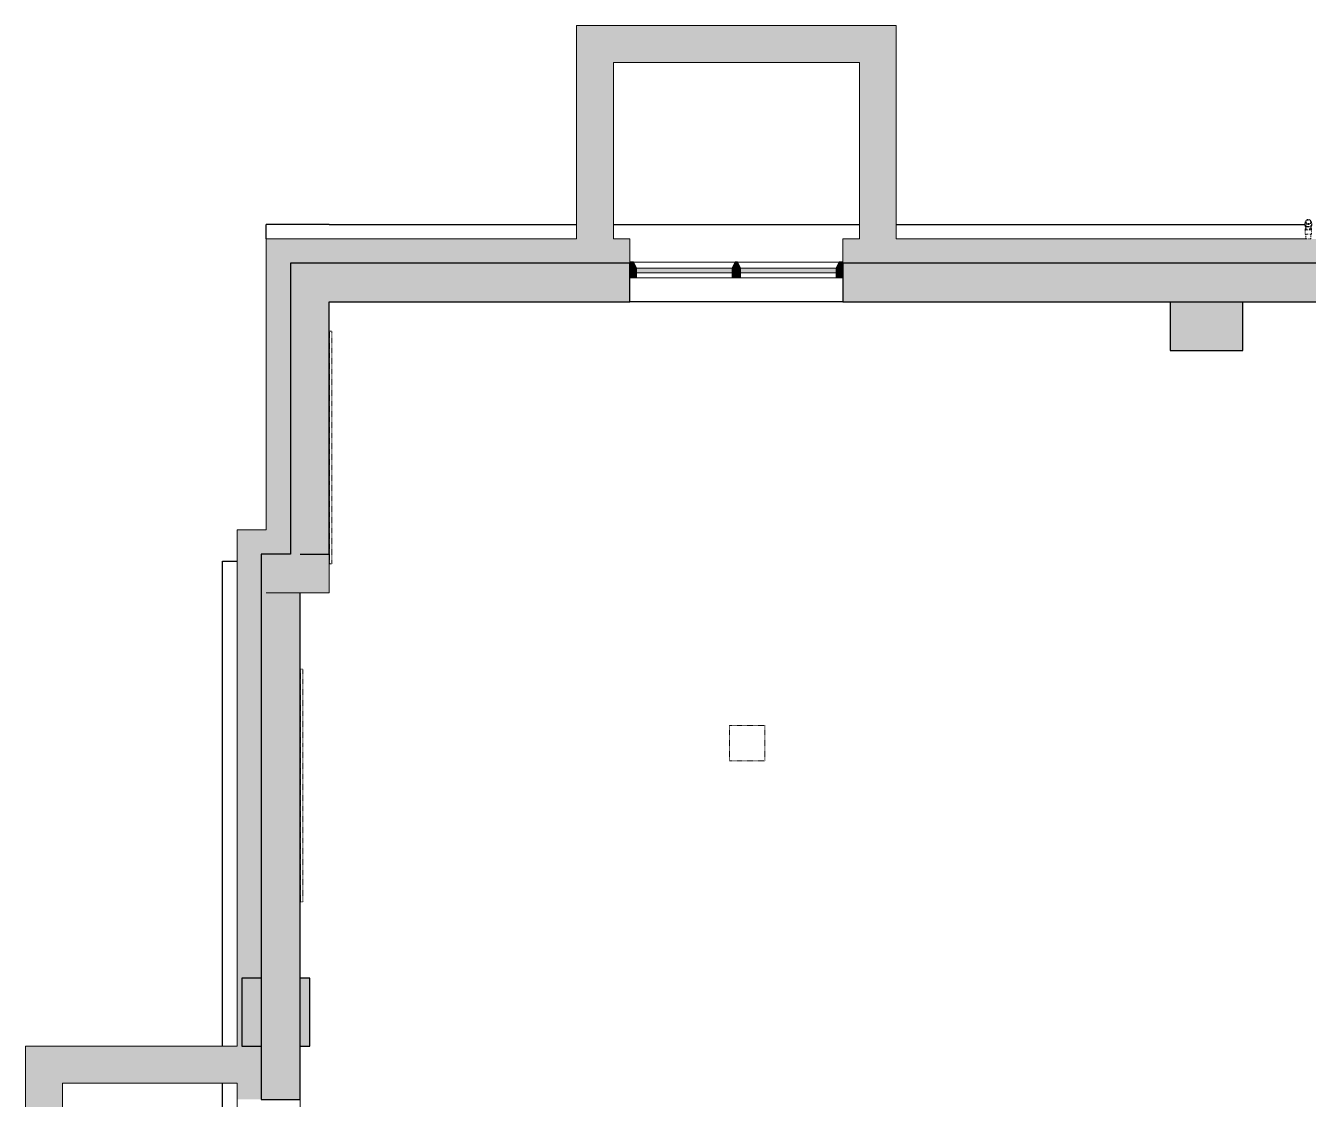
# Model space of a CAD drawing. Header units: inches. Extents: x -3640 to -1418, y -3630 to 137.
# Drawn here: x -3640 to -3375.4, y -391.1 to -169.6 of the extents above; entities that cross this region are included whole.
import ezdxf

# ---------------------------------------------------------------- set-up
doc = ezdxf.new("R2010")
doc.units = ezdxf.units.IN
doc.header["$MEASUREMENT"] = 0
doc.linetypes.add('Dash dot', pattern=[0.625, 0.25, -0.1875, 0, -0.1875])
doc.linetypes.add('Hidden Equipment- BSALS', pattern=[0.0625, 0.03125, -0.03125])
for name, color, linetype, lineweight in [('A-GLAZ-CURT', 52, 'Continuous', 13), ('A-GLAZ-CWMG', 51, 'Continuous', 13), ('A-WALL', 113, 'Continuous', 13), ('A-WALL-PATT', 111, 'Continuous', 13), ('L-SITE-WALL', 31, 'Continuous', 13), ('P-SANR-FIXT', 6, 'Continuous', 13), ('Q-SPCQ', 91, 'Continuous', 13), ('S-COLS', 52, 'Continuous', 13)]:
    doc.layers.add(name, color=color, linetype=linetype, lineweight=lineweight)

# ---------------------------------------------------------------- blocks, each defined once
blk = doc.blocks.new('15830016-STRUCT_MARTINEZ-MOORE_CENTRAL_v2018_rvt-1-DIMENSION PLAN - LEVEL 1 _567_ - 2__ - CAD')
at = {"layer": 'A-WALL-PATT', "lineweight": 20}
blk.add_hatch(color=10, dxfattribs=at).paths.add_polyline_path([(-3583.4, -278.64), (-3577.4, -278.64), (-3577.4, -218.64), (-3585.4, -218.64), (-3585.4, -278.64)], flags=0)
h = blk.add_hatch(color=10, dxfattribs=at)
h.paths.add_polyline_path([(-1639.4, -226.64), (-1639.4, -218.64), (-1709.4, -218.64), (-1709.4, -226.64), (-1647.4, -226.64)], flags=0)
h.paths.add_polyline_path([(-1753.4, -226.64), (-1753.4, -218.64), (-1872.9, -218.64), (-1872.9, -226.64), (-1765.39, -226.64)], flags=0)
h.paths.add_polyline_path([(-1916.9, -226.64), (-1916.9, -218.64), (-1935.9, -218.64), (-1935.9, -226.64), (-1918.15, -226.64)], flags=0)
h.paths.add_polyline_path([(-1979.9, -226.64), (-1979.9, -218.64), (-2068.9, -218.64), (-2068.9, -226.64), (-1994.53, -226.64)], flags=0)
h.paths.add_polyline_path([(-2112.9, -226.64), (-2112.9, -218.64), (-2131.9, -218.64), (-2131.9, -226.64)], flags=0)
h.paths.add_polyline_path([(-2175.9, -226.64), (-2175.9, -218.64), (-2264.9, -218.64), (-2264.9, -226.64), (-2212.9, -226.64)], flags=0)
h.paths.add_polyline_path([(-2308.9, -226.64), (-2308.9, -218.64), (-2327.9, -218.64), (-2327.9, -226.64)], flags=0)
h.paths.add_polyline_path([(-2371.9, -226.64), (-2371.9, -218.64), (-2460.9, -218.64), (-2460.9, -226.64), (-2376.44, -226.64)], flags=0)
h.paths.add_polyline_path([(-2504.9, -226.64), (-2504.9, -218.64), (-2523.9, -218.64), (-2523.9, -226.64)], flags=0)
h.paths.add_polyline_path([(-2567.9, -226.64), (-2567.9, -218.64), (-2656.9, -218.64), (-2656.9, -226.64), (-2604.9, -226.64)], flags=0)
h.paths.add_polyline_path([(-2700.9, -226.64), (-2700.9, -218.64), (-2719.9, -218.64), (-2719.9, -226.64)], flags=0)
h.paths.add_polyline_path([(-2763.9, -226.64), (-2763.9, -218.64), (-2852.9, -218.64), (-2852.9, -226.64), (-2796.55, -226.64)], flags=0)
h.paths.add_polyline_path([(-2896.9, -226.64), (-2896.9, -218.64), (-2915.9, -218.64), (-2915.9, -226.64), (-2911.12, -226.64)], flags=0)
h.paths.add_polyline_path([(-2959.9, -226.64), (-2959.9, -218.64), (-3048.9, -218.64), (-3048.9, -226.64), (-2987.5, -226.64)], flags=0)
h.paths.add_polyline_path([(-3092.9, -226.64), (-3092.9, -218.64), (-3111.9, -218.64), (-3111.9, -226.64)], flags=0)
h.paths.add_polyline_path([(-3155.9, -226.64), (-3155.9, -218.64), (-3244.9, -218.64), (-3244.9, -226.64), (-3178.46, -226.64)], flags=0)
h.paths.add_polyline_path([(-3293.03, -226.64), (-3288.9, -226.64), (-3288.9, -218.64), (-3307.9, -218.64), (-3307.9, -226.64)], flags=0)
h.paths.add_polyline_path([(-3351.9, -226.64), (-3351.9, -218.64), (-3471.4, -218.64), (-3471.4, -226.64), (-3369.41, -226.64)], flags=0)
h.paths.add_polyline_path([(-3522.17, -226.64), (-3515.4, -226.64), (-3515.4, -218.64), (-3577.4, -218.64), (-3577.4, -226.64)], flags=0)
h = blk.add_hatch(color=10, dxfattribs=at)
h.paths.add_polyline_path([(-3591.4, -888.64), (-3583.4, -888.64), (-3583.4, -784.14), (-3591.4, -784.14), (-3591.4, -839.87)], flags=0)
h.paths.add_polyline_path([(-3591.4, -740.14), (-3583.4, -740.14), (-3583.4, -721.14), (-3591.4, -721.14)], flags=0)
h.paths.add_polyline_path([(-3583.4, -677.14), (-3583.4, -641.14), (-3591.4, -641.14), (-3591.4, -677.14)], flags=0)
h.paths.add_polyline_path([(-3591.4, -597.14), (-3583.4, -597.14), (-3583.4, -578.14), (-3591.4, -578.14), (-3591.4, -591.06)], flags=0)
h.paths.add_polyline_path([(-3591.4, -534.14), (-3583.4, -534.14), (-3583.4, -498.14), (-3591.4, -498.14), (-3591.4, -522.64)], flags=0)
h.paths.add_polyline_path([(-3591.4, -454.14), (-3583.4, -454.14), (-3583.4, -435.14), (-3591.4, -435.14), (-3591.4, -451.42)], flags=0)
h.paths.add_polyline_path([(-3583.4, -391.14), (-3583.4, -278.64), (-3591.4, -278.64), (-3591.4, -391.14)], flags=0)
at = {"layer": 'S-COLS', "lineweight": 5}
blk.add_hatch(color=50, dxfattribs=at).paths.add_polyline_path([(-3388.9, -236.64), (-3388.9, -226.64), (-3403.9, -226.64), (-3403.9, -236.64)], flags=0)
h = blk.add_hatch(color=50, dxfattribs=at)
h.paths.add_polyline_path([(-3583.4, -380.14), (-3581.4, -380.14), (-3581.4, -366.14), (-3583.4, -366.14)], flags=0)
h.paths.add_polyline_path([(-3591.4, -380.14), (-3591.4, -366.14), (-3595.4, -366.14), (-3595.4, -380.14)], flags=0)
at = {"layer": 'A-WALL', "color": 253, "lineweight": 25}
for p, q in [((-3590.4, -213.64), (-3590.4, -210.64)), ((-3577.4, -210.64), (-3590.4, -210.64)), ((-3577.4, -210.64), (-3526.4, -210.64)), ((-3518.77, -210.64), (-3468.02, -210.64)), ((-3460.4, -210.64), (-3376.11, -210.64)), ((-3471.4, -226.64), (-3515.4, -226.64)), ((-3599.4, -380.14), (-3599.4, -280.14)), ((-3599.4, -280.14), (-3596.4, -280.14)), ((-3599.4, -512.14), (-3599.4, -387.77))]:
    blk.add_line(p, q, dxfattribs=at)
at = {"layer": 'L-SITE-WALL', "color": 253, "lineweight": 25}
for p, q in [((-3577.4, -218.64), (-3585.4, -218.64)), ((-3585.4, -218.64), (-3585.4, -278.64)), ((-3515.4, -218.64), (-3577.4, -218.64)), ((-3515.4, -226.64), (-3515.4, -218.64)), ((-3351.9, -218.64), (-3471.4, -218.64)), ((-3471.4, -218.64), (-3471.4, -226.64)), ((-3577.4, -226.64), (-3515.4, -226.64)), ((-3577.4, -278.64), (-3577.4, -226.64)), ((-3471.4, -226.64), (-3403.9, -226.64)), ((-3403.9, -226.64), (-3388.9, -226.64)), ((-3388.9, -226.64), (-3351.9, -226.64)), ((-3585.4, -278.64), (-3591.4, -278.64)), ((-3591.4, -278.64), (-3591.4, -366.14)), ((-3583.4, -278.64), (-3577.4, -278.64)), ((-3583.4, -366.14), (-3583.4, -286.64)), ((-3591.4, -366.14), (-3591.4, -380.14)), ((-3583.4, -380.14), (-3583.4, -366.14)), ((-3591.4, -380.14), (-3591.4, -391.14)), ((-3583.4, -391.14), (-3583.4, -380.14)), ((-3591.4, -391.14), (-3583.4, -391.14))]:
    blk.add_line(p, q, dxfattribs=at)
at = {"layer": 'S-COLS', "color": 9}
for p, q in [((-3388.9, -226.64), (-3403.9, -226.64)), ((-3591.4, -380.14), (-3591.4, -366.14)), ((-3583.4, -366.14), (-3583.4, -380.14))]:
    blk.add_line(p, q, dxfattribs=at)
at = {"layer": 'S-COLS', "color": 253, "lineweight": 25}
for p, q in [((-3403.9, -226.64), (-3403.9, -236.64)), ((-3388.9, -236.64), (-3388.9, -226.64)), ((-3403.9, -236.64), (-3388.9, -236.64)), ((-3595.4, -366.14), (-3595.4, -380.14)), ((-3591.4, -366.14), (-3595.4, -366.14)), ((-3581.4, -366.14), (-3583.4, -366.14)), ((-3581.4, -380.14), (-3581.4, -366.14)), ((-3595.4, -380.14), (-3591.4, -380.14)), ((-3583.4, -380.14), (-3581.4, -380.14))]:
    blk.add_line(p, q, dxfattribs=at)
blk = doc.blocks.new('Mild Climate Hose Bibb - 24CP-V75-DIMENSION PLAN - LEVEL 1 _567_ - 2__ - CAD')
at = {"layer": 'P-SANR-FIXT', "color": 151, "linetype": 'Dash dot', "lineweight": 9}
for p, q in [((-3376.15, -210.59), (-3376.15, -210.64)), ((-3376.02, -210.14), (-3376.09, -210.53)), ((-3376.02, -210.8), (-3376.02, -210.96)), ((-3375.86, -211.2), (-3376.02, -211.58)), ((-3376.02, -211.58), (-3376.02, -211.77)), ((-3376.02, -211.58), (-3375.56, -211.58)), ((-3375.9, -209.98), (-3375.9, -210.12)), ((-3375.9, -210.73), (-3375.9, -211.44)), ((-3375.9, -211.02), (-3375.9, -211.4)), ((-3375.23, -211.58), (-3374.77, -211.58)), ((-3374.77, -211.58), (-3374.94, -211.2)), ((-3374.9, -210.12), (-3374.9, -209.98)), ((-3374.9, -211.44), (-3374.9, -210.73)), ((-3374.9, -211.4), (-3374.9, -210.97)), ((-3374.71, -210.53), (-3374.77, -210.14)), ((-3374.77, -210.96), (-3374.77, -210.8)), ((-3374.77, -211.77), (-3374.77, -211.58)), ((-3374.65, -210.64), (-3374.65, -210.59)), ((-3374.77, -211.77), (-3376.02, -211.77)), ((-3376.02, -211.77), (-3376.02, -212.64)), ((-3376.02, -211.77), (-3374.77, -211.77)), ((-3374.77, -212.64), (-3376.02, -212.64)), ((-3375.9, -212.64), (-3375.9, -213.64)), ((-3374.9, -213.64), (-3375.9, -213.64)), ((-3374.9, -213.64), (-3374.9, -212.64)), ((-3374.77, -212.64), (-3374.77, -211.77))]:
    blk.add_line(p, q, dxfattribs=at)
for centre, major_axis, start_param, end_param in [((-3375.4, -210.59), (0.75, 0), 2.861377, 4.712389), ((-3375.4, -210.64), (0.75, 0), 3.141593, 4.712389), ((-3375.4, -210.59), (0.695, 0), 3.018497, 4.712389), ((-3375.4, -210.2), (0.627, 0), 2.202732, 4.712389), ((-3375.4, -210.96), (0.625, 0), 2.879793, 3.789388), ((-3375.4, -210.25), (0.625, 0), 2.246036, 2.990299), ((-3375.4, -209.98), (0.5, 0), 1.570796, 3.141593), ((-3375.4, -210.11), (0.504, 0), 1.570796, 4.712389), ((-3375.4, -209.98), (0.5, 0), 0, 1.570796), ((-3375.4, -210.11), (0.504, 0), 4.712389, 7.853982), ((-3375.4, -210.2), (0.627, 0), 4.712389, 7.222046), ((-3375.4, -210.59), (0.75, 0), 4.712389, 6.563401), ((-3375.4, -210.59), (0.695, 0), 4.712389, 6.40628), ((-3375.4, -210.64), (0.75, 0), 4.712389, 6.283185), ((-3375.4, -210.25), (0.625, 0), 0.132973, 0.895556), ((-3375.4, -210.96), (0.625, 0), 5.759587, 6.544985)]:
    blk.add_ellipse(centre, major_axis=major_axis, ratio=0.707107, start_param=start_param, end_param=end_param, dxfattribs=at)
blk = doc.blocks.new('15830016-PLUMB_ENCOTECH_CENTRAL_v2018_rvt-1-DIMENSION PLAN - LEVEL 1 _567_ - 2__ - CAD')
at = {"color": 161, "linetype": 'Dash dot', "lineweight": 9}
blk.add_blockref('Mild Climate Hose Bibb - 24CP-V75-DIMENSION PLAN - LEVEL 1 _567_ - 2__ - CAD', (0, 0), dxfattribs=at)
blk = doc.blocks.new('System Panel - Winco Glass-384140-DIMENSION PLAN - LEVEL 1 _567_ - 2__ - CAD')
at = {"layer": 'A-GLAZ-CURT', "lineweight": 9}
blk.add_hatch(color=90, dxfattribs=at).paths.add_polyline_path([(-9.890625, 0), (9.890625, 0), (9.890625, 1), (-9.890625, 1)], flags=0)
at = {"layer": 'A-GLAZ-CURT', "lineweight": 20}
for p, q in [((9.890625, 1), (-9.890625, 1)), ((-9.890625, 1), (-9.890625, 0)), ((-9.890625, 0), (9.890625, 0)), ((9.890625, 0), (9.890625, 1))]:
    blk.add_line(p, q, dxfattribs=at)
blk = doc.blocks.new('Rectangular Mullion - Winco Accent Full_Left-384142-DIMENSION PLAN - LEVEL 1 _567_ - 2__ - CAD')
at = {"layer": 'A-GLAZ-CWMG', "lineweight": 9}
blk.add_hatch(color=90, dxfattribs=at).paths.add_polyline_path([(0, -2), (-1.38, -2), (-1.38, 0), (-0.79, 1.25), (0, 1.25)], flags=0)
at = {"layer": 'A-GLAZ-CWMG', "lineweight": 20}
for p, q in [((-1.38, 0), (-0.79, 1.25)), ((-1.38, -2), (-1.38, 0)), ((-0.79, 1.25), (0, 1.25)), ((0, 1.25), (0, -2)), ((0, -2), (-1.38, -2))]:
    blk.add_line(p, q, dxfattribs=at)
blk = doc.blocks.new('Rectangular Mullion - Winco Accent Full_Right-V17-DIMENSION PLAN - LEVEL 1 _567_ - 2__ - CAD')
at = {"layer": 'A-GLAZ-CWMG', "lineweight": 9}
for p, q in [((-1637.4, -762.98), (-1637.4, -782.77)), ((-1634.15, -762.4), (-1634.15, -783.35))]:
    blk.add_line(p, q, dxfattribs=at)
blk = doc.blocks.new('Rectangular Mullion - Winco Accent Full_Right-V18-DIMENSION PLAN - LEVEL 1 _567_ - 2__ - CAD')
at = {"layer": 'A-GLAZ-CWMG', "lineweight": 9}
for p, q in [((-1634.15, -740.93), (-1634.15, -761.88)), ((-1637.4, -741.52), (-1637.4, -761.3))]:
    blk.add_line(p, q, dxfattribs=at)
blk = doc.blocks.new('Rectangular Mullion - Winco Accent Full-384148-DIMENSION PLAN - LEVEL 1 _567_ - 2__ - CAD')
at = {"layer": 'A-GLAZ-CWMG', "lineweight": 9}
blk.add_hatch(color=90, dxfattribs=at).paths.add_polyline_path([(-0.84, -2), (-0.84, 0), (-0.26, 1.25), (0.26, 1.25), (0.84, 0), (0.84, -2)], flags=0)
at = {"layer": 'A-GLAZ-CWMG', "lineweight": 20}
for p, q in [((-0.84, 0), (-0.26, 1.25)), ((-0.84, -2), (-0.84, 0)), ((-0.26, 1.25), (0.26, 1.25)), ((0.26, 1.25), (0.84, 0)), ((0.84, 0), (0.84, -2)), ((0.84, -2), (-0.84, -2))]:
    blk.add_line(p, q, dxfattribs=at)
blk = doc.blocks.new('Rectangular Mullion - Winco Accent Full_Right-384151-DIMENSION PLAN - LEVEL 1 _567_ - 2__ - CAD')
at = {"layer": 'A-GLAZ-CWMG', "lineweight": 9}
blk.add_hatch(color=90, dxfattribs=at).paths.add_polyline_path([(0, -2), (0, 1.25), (-0.79, 1.25), (-1.38, 0), (-1.38, -2)], flags=0)
at = {"layer": 'A-GLAZ-CWMG', "lineweight": 20}
for p, q in [((-0.79, 1.25), (-1.38, 0)), ((-1.38, 0), (-1.38, -2)), ((0, 1.25), (-0.79, 1.25)), ((0, -2), (0, 1.25)), ((-1.38, -2), (0, -2))]:
    blk.add_line(p, q, dxfattribs=at)
blk = doc.blocks.new('Equip-Projector-Ceiling- BSALS - PROJECTOR-3867191-DIMENSION PLAN - LEVEL 1 _567_ - 2__ - CAD')
at = {"layer": 'Q-SPCQ', "linetype": 'Hidden Equipment- BSALS', "lineweight": 20}
for p, q in [((-3.65, -3.65), (-3.65, 3.65)), ((-3.65, 3.65), (3.65, 3.65)), ((3.65, 3.65), (3.65, -3.65)), ((3.65, -3.65), (-3.65, -3.65))]:
    blk.add_line(p, q, dxfattribs=at)
blk = doc.blocks.new('Equip- Homasote Panel - HP2 - 4_ X 6_-8_ - UNFINISHED-V96-DIMENSION PLAN - LEVEL 1 _567_ - 2__ - CAD')
at = {"layer": 'Q-SPCQ', "linetype": 'Hidden Equipment- BSALS', "lineweight": 20}
for p, q in [((-12, 0.25), (-60, 0.25)), ((-60, 0.25), (-60, -0.25)), ((-12, -0.25), (-12, 0.25)), ((-60, -0.25), (-12, -0.25))]:
    blk.add_line(p, q, dxfattribs=at)

msp = doc.modelspace()

# ---------------------------------------------------------------- hatches: boundary and pattern name
at = {"layer": 'A-WALL-PATT', "lineweight": 20}
for points in [[(-3468.02, -177.27), (-3468.02, -169.64), (-3526.4, -169.64), (-3526.4, -177.27), (-3518.77, -177.27)], [(-3632.4, -787.14), (-3632.4, -380.14), (-3640.02, -380.14), (-3640.02, -787.14), (-3636.75, -787.14)]]:
    msp.add_hatch(color=10, dxfattribs=at).paths.add_polyline_path(points, flags=0)

# ---------------------------------------------------------------- linework, layer by layer
at = {"layer": 'A-WALL', "lineweight": 20}
for p, q in [((-3460.4, -169.64), (-3526.4, -169.64)), ((-3518.77, -177.27), (-3468.02, -177.27)), ((-3640.02, -380.14), (-3640.02, -794.77)), ((-3632.4, -512.14), (-3632.4, -387.77))]:
    msp.add_line(p, q, dxfattribs=at)

# ---------------------------------------------------------------- block references
at = {"lineweight": 5}
msp.add_blockref('15830016-STRUCT_MARTINEZ-MOORE_CENTRAL_v2018_rvt-1-DIMENSION PLAN - LEVEL 1 _567_ - 2__ - CAD', (0, 0), dxfattribs=at)

# ---------------------------------------------------------------- next in the draw order: hatches: boundary and pattern name
at = {"layer": 'A-WALL-PATT', "lineweight": 20}
for points in [[(-3468.02, -213.64), (-3460.4, -213.64), (-3460.4, -169.64), (-3468.02, -169.64), (-3468.02, -192.45)], [(-3526.4, -213.64), (-3518.77, -213.64), (-3518.77, -177.27), (-3526.4, -177.27), (-3526.4, -192.45)], [(-3590.4, -286.64), (-3577.4, -286.64), (-3577.4, -226.64), (-3590.4, -226.64), (-3590.4, -273.64)], [(-3590.4, -286.64), (-3590.4, -273.64), (-3596.4, -273.64), (-3596.4, -286.64)], [(-3632.4, -387.77), (-3596.4, -387.77), (-3596.4, -380.14), (-3632.4, -380.14)]]:
    msp.add_hatch(color=10, dxfattribs=at).paths.add_polyline_path(points, flags=0)
h = msp.add_hatch(color=10, dxfattribs=at)
h.paths.add_polyline_path([(-3590.4, -226.64), (-3515.4, -226.64), (-3515.4, -213.64), (-3590.4, -213.64)], flags=0)
h.paths.add_polyline_path([(-3471.4, -226.64), (-3351.9, -226.64), (-3351.9, -213.64), (-3471.4, -213.64)], flags=0)
h.paths.add_polyline_path([(-3288.9, -226.64), (-3288.9, -213.64), (-3307.9, -213.64), (-3307.9, -226.64), (-3293.03, -226.64)], flags=0)
h.paths.add_polyline_path([(-3244.9, -226.64), (-3155.9, -226.64), (-3155.9, -213.64), (-3244.9, -213.64)], flags=0)
h.paths.add_polyline_path([(-3111.9, -226.64), (-3092.9, -226.64), (-3092.9, -213.64), (-3111.9, -213.64)], flags=0)
h.paths.add_polyline_path([(-3048.9, -226.64), (-2959.9, -226.64), (-2959.9, -213.64), (-3048.9, -213.64)], flags=0)
h.paths.add_polyline_path([(-2911.12, -226.64), (-2896.9, -226.64), (-2896.9, -213.64), (-2915.9, -213.64), (-2915.9, -226.64)], flags=0)
h.paths.add_polyline_path([(-2852.9, -226.64), (-2763.9, -226.64), (-2763.9, -213.64), (-2852.9, -213.64)], flags=0)
h.paths.add_polyline_path([(-2700.9, -226.64), (-2700.9, -213.64), (-2719.9, -213.64), (-2719.9, -226.64)], flags=0)
h.paths.add_polyline_path([(-2656.9, -226.64), (-2567.9, -226.64), (-2567.9, -213.64), (-2656.9, -213.64)], flags=0)
h.paths.add_polyline_path([(-2523.9, -226.64), (-2504.9, -226.64), (-2504.9, -213.64), (-2523.9, -213.64)], flags=0)
h.paths.add_polyline_path([(-2460.9, -226.64), (-2371.9, -226.64), (-2371.9, -213.64), (-2460.9, -213.64)], flags=0)
h.paths.add_polyline_path([(-2327.9, -226.64), (-2308.9, -226.64), (-2308.9, -213.64), (-2327.9, -213.64)], flags=0)
h.paths.add_polyline_path([(-2264.9, -226.64), (-2175.9, -226.64), (-2175.9, -213.64), (-2264.9, -213.64)], flags=0)
h.paths.add_polyline_path([(-2112.9, -226.64), (-2112.9, -213.64), (-2131.9, -213.64), (-2131.9, -226.64)], flags=0)
h.paths.add_polyline_path([(-2068.9, -226.64), (-1979.9, -226.64), (-1979.9, -213.64), (-2068.9, -213.64)], flags=0)
h.paths.add_polyline_path([(-1935.9, -226.64), (-1916.9, -226.64), (-1916.9, -213.64), (-1935.9, -213.64)], flags=0)
h.paths.add_polyline_path([(-1872.9, -226.64), (-1753.4, -226.64), (-1753.4, -213.64), (-1872.9, -213.64)], flags=0)
h.paths.add_polyline_path([(-1709.4, -226.64), (-1647.4, -226.64), (-1647.4, -213.64), (-1709.4, -213.64)], flags=0)
h = msp.add_hatch(color=10, dxfattribs=at)
h.paths.add_polyline_path([(-3596.4, -961.64), (-3583.4, -961.64), (-3583.4, -784.14), (-3596.4, -784.14), (-3596.4, -839.87)], flags=0)
h.paths.add_polyline_path([(-3596.4, -740.14), (-3583.4, -740.14), (-3583.4, -721.14), (-3596.4, -721.14)], flags=0)
h.paths.add_polyline_path([(-3596.4, -677.14), (-3583.4, -677.14), (-3583.4, -641.14), (-3596.4, -641.14), (-3596.4, -662.77)], flags=0)
h.paths.add_polyline_path([(-3596.4, -597.14), (-3583.4, -597.14), (-3583.4, -578.14), (-3596.4, -578.14), (-3596.4, -591.06)], flags=0)
h.paths.add_polyline_path([(-3583.4, -534.14), (-3583.4, -498.14), (-3596.4, -498.14), (-3596.4, -534.14)], flags=0)
h.paths.add_polyline_path([(-3583.4, -454.14), (-3583.4, -435.14), (-3596.4, -435.14), (-3596.4, -454.14)], flags=0)
h.paths.add_polyline_path([(-3596.4, -391.14), (-3583.4, -391.14), (-3583.4, -286.64), (-3596.4, -286.64), (-3596.4, -387.77)], flags=0)

# ---------------------------------------------------------------- next in the draw order: linework, layer by layer
at = {"layer": 'A-WALL', "lineweight": 20}
for p, q in [((-3526.4, -169.64), (-3526.4, -213.64)), ((-3460.4, -213.64), (-3460.4, -169.64)), ((-3518.77, -213.64), (-3518.77, -177.27)), ((-3468.02, -177.27), (-3468.02, -213.64)), ((-3526.4, -213.64), (-3590.4, -213.64)), ((-3590.4, -213.64), (-3590.4, -273.64)), ((-3515.4, -213.64), (-3518.77, -213.64)), ((-3515.4, -226.64), (-3515.4, -213.64)), ((-3468.02, -213.64), (-3471.4, -213.64)), ((-3471.4, -213.64), (-3471.4, -226.64)), ((-3375.88, -213.64), (-3460.4, -213.64)), ((-3577.4, -226.64), (-3515.4, -226.64)), ((-3577.4, -286.64), (-3577.4, -226.64)), ((-3471.4, -226.64), (-3351.9, -226.64)), ((-3590.4, -273.64), (-3596.4, -273.64)), ((-3596.4, -273.64), (-3596.4, -380.14)), ((-3577.4, -286.64), (-3590.4, -286.64)), ((-3583.4, -591.06), (-3583.4, -286.64)), ((-3596.4, -380.14), (-3640.02, -380.14)), ((-3632.4, -387.77), (-3596.4, -387.77)), ((-3596.4, -512.14), (-3596.4, -387.77))]:
    msp.add_line(p, q, dxfattribs=at)

# ---------------------------------------------------------------- next in the draw order: block references
at = {"lineweight": 5}
msp.add_blockref('15830016-PLUMB_ENCOTECH_CENTRAL_v2018_rvt-1-DIMENSION PLAN - LEVEL 1 _567_ - 2__ - CAD', (0, 0), dxfattribs=at)
at = {"layer": 'A-GLAZ-CURT', "lineweight": 9, "rotation": 180}
for p in [(-3504.13, -219.64), (-3482.66, -219.64)]:
    msp.add_blockref('System Panel - Winco Glass-384140-DIMENSION PLAN - LEVEL 1 _567_ - 2__ - CAD', p, dxfattribs=at)
at = {"layer": 'A-GLAZ-CWMG', "lineweight": 9, "extrusion": (0, 0, -1)}
for name, p in [('Rectangular Mullion - Winco Accent Full_Left-384142-DIMENSION PLAN - LEVEL 1 _567_ - 2__ - CAD', (3515.4, -219.64)), ('Rectangular Mullion - Winco Accent Full-384148-DIMENSION PLAN - LEVEL 1 _567_ - 2__ - CAD', (3493.4, -219.64))]:
    msp.add_blockref(name, p, dxfattribs=at)
at = {"layer": 'A-GLAZ-CWMG', "lineweight": 9}
for name, rotation in [('Rectangular Mullion - Winco Accent Full_Right-V18-DIMENSION PLAN - LEVEL 1 _567_ - 2__ - CAD', 90.00000000000034), ('Rectangular Mullion - Winco Accent Full_Right-V17-DIMENSION PLAN - LEVEL 1 _567_ - 2__ - CAD', 90.00000000000037)]:
    msp.add_blockref(name, (-4255.54, 1415.75), dxfattribs=dict(at, rotation=rotation))
msp.add_blockref('Rectangular Mullion - Winco Accent Full_Right-384151-DIMENSION PLAN - LEVEL 1 _567_ - 2__ - CAD', (-3471.4, -219.64), dxfattribs=at)
at = {"layer": 'Q-SPCQ', "linetype": 'Hidden Equipment- BSALS', "lineweight": 20, "rotation": 90.00000000000165}
for p in [(-3577.08, -220.64), (-3583.08, -290.39)]:
    msp.add_blockref('Equip- Homasote Panel - HP2 - 4_ X 6_-8_ - UNFINISHED-V96-DIMENSION PLAN - LEVEL 1 _567_ - 2__ - CAD', p, dxfattribs=at)
at = {"layer": 'Q-SPCQ', "linetype": 'Hidden Equipment- BSALS', "lineweight": 20, "extrusion": (0, 0, -1), "rotation": 180}
msp.add_blockref('Equip-Projector-Ceiling- BSALS - PROJECTOR-3867191-DIMENSION PLAN - LEVEL 1 _567_ - 2__ - CAD', (3491.15, -317.66), dxfattribs=at)

doc.saveas('drawing.dxf')
